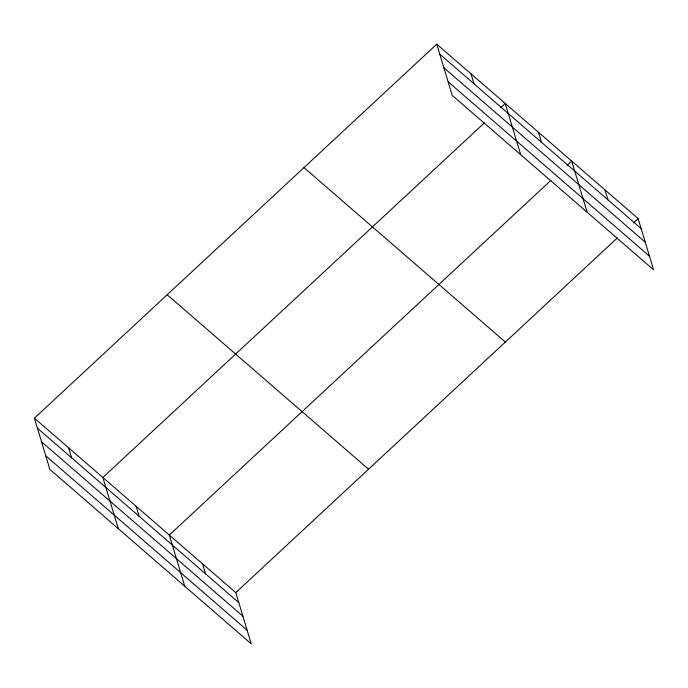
<?xml version="1.0" encoding="UTF-8"?>
<svg xmlns="http://www.w3.org/2000/svg" width="688" height="688" viewBox="0 0 688 688"><rect width="100%" height="100%" fill="white"/><g stroke="black" fill="none" stroke-linecap="round" stroke-linejoin="round"><path stroke-width="1.03" d="M34.4 418.184L235.778 592.626L251.232 643.822L49.854 469.379L34.4 418.184L436.768 44.178L638.146 218.621L653.6 269.816L452.222 95.374L436.768 44.178M484.395 122.86L102.865 477.498L118.327 528.694M500.606 107.792L505.233 103.484L520.696 154.688M550.847 180.428L169.317 535.058L184.78 586.262M567.058 165.361L571.685 161.052L587.148 212.248M235.778 592.626L617.299 237.996M633.51 222.921L638.146 218.621M439.787 54.189L641.164 228.631M443.898 67.777L645.267 242.219M448.12 81.777L649.498 256.22M303.984 167.597L505.362 342.039M167.184 294.765L368.553 469.207M37.419 428.194L238.796 602.636M41.529 441.782L242.898 616.224M45.752 455.791L247.13 630.234M604.915 189.836L607.934 199.847M538.463 132.268L541.482 142.278M471.005 73.831L474.023 83.841M202.547 563.842L205.566 573.852M136.095 506.273L139.114 516.284M68.637 447.836L71.655 457.847"/></g></svg>
